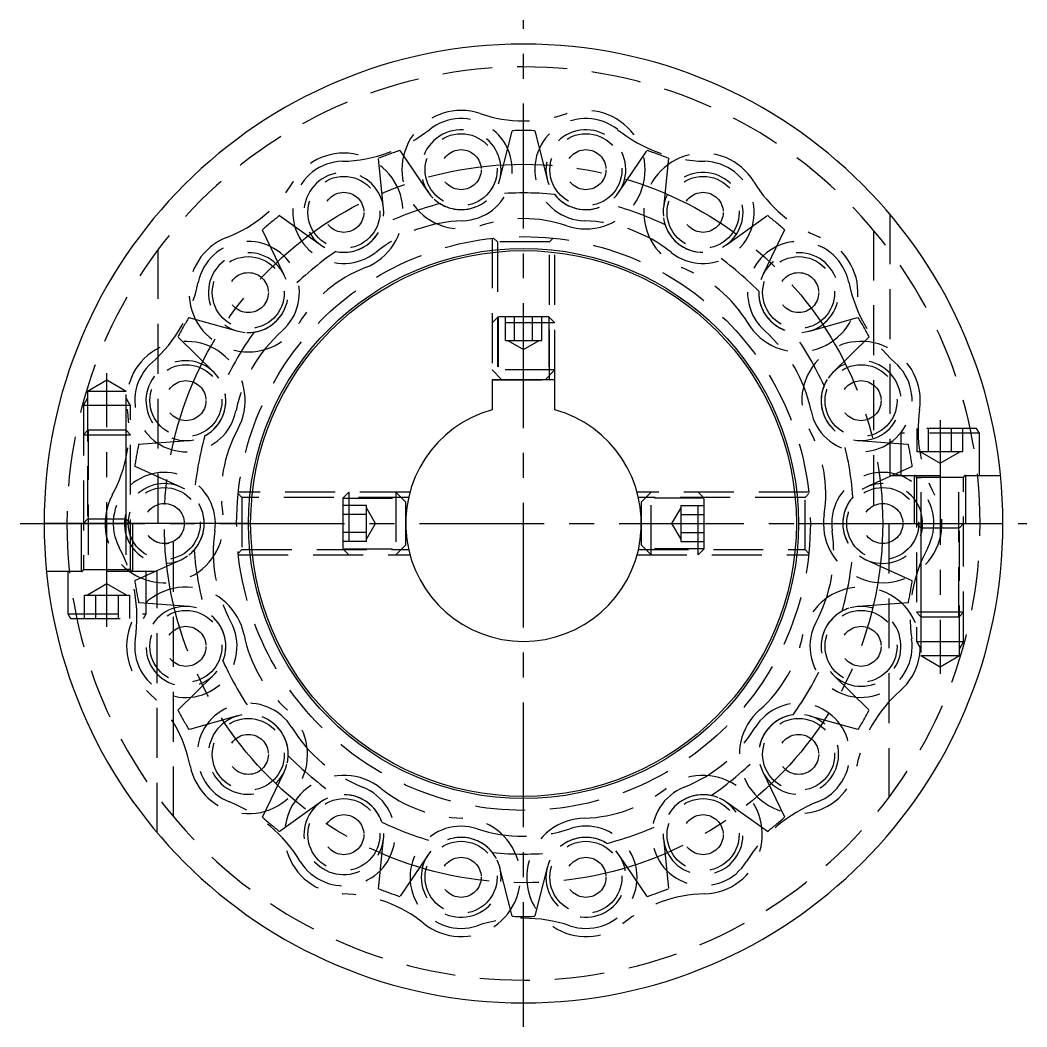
# Model space of a CAD drawing. Extents: x -2 to 270, y -8 to 285.
# Drawn here: x 141.8 to 269.9, y 6.9 to 135 of the extents above; entities that cross this region are included whole.
import ezdxf

# ---------------------------------------------------------------- set-up
doc = ezdxf.new("R2010")
doc.units = 0
doc.header["$LTSCALE"] = 0.5
doc.linetypes.add('CENTER', pattern=[50.8, 31.75, -6.35, 6.35, -6.35])
doc.linetypes.add('DASHED', pattern=[19.05, 12.7, -6.35])
for name, color, linetype in [('MSM_CENTER', 1, 'CENTER'), ('MSM_CONTINUOUS', 7, 'CONTINUOUS'), ('MSM_DASHED', 4, 'DASHED')]:
    doc.layers.add(name, color=color, linetype=linetype)

msp = doc.modelspace()

# ---------------------------------------------------------------- linework, layer by layer
at = {"layer": 'MSM_CENTER'}
for p, q in [((205.89, 6.95), (205.89, 135.05)), ((152.89, 57.85), (152.89, 90.13)), ((258.89, 84.15), (258.89, 51.87)), ((141.84, 71), (269.94, 71))]:
    msp.add_line(p, q, dxfattribs=at)
msp.add_circle((205.89, 71), 45.71, dxfattribs=at)
at = {"layer": 'MSM_CONTINUOUS'}
for p, q in [((201.89, 89.3), (201.89, 85.46)), ((209.89, 89.3), (201.89, 89.3)), ((209.89, 85.46), (209.89, 89.3)), ((170.89, 71), (144.89, 71)), ((170.89, 71), (144.89, 71)), ((240.89, 71), (266.89, 71)), ((240.89, 71), (266.89, 71))]:
    msp.add_line(p, q, dxfattribs=at)
for radius in [35, 34.72]:
    msp.add_circle((205.89, 71), radius, dxfattribs=at)
for radius, start, end in [(61, 0, 180), (15, 105.466, 74.534), (61, 180, 0)]:
    msp.add_arc((205.89, 71), radius, start, end, dxfattribs=at)
at = {"layer": 'MSM_DASHED'}
for p, q in [((202.87, 114.76), (204.45, 120.98)), ((207.32, 120.98), (208.9, 114.76)), ((190.14, 118.46), (193.75, 113.16)), ((218.02, 113.16), (221.63, 118.46)), ((188.09, 111.09), (187.45, 117.47)), ((224.33, 117.47), (223.69, 111.09)), ((174.86, 110.21), (180.07, 106.46)), ((231.71, 106.46), (236.92, 110.21)), ((252.49, 110.35), (252.49, 77.1)), ((175.45, 102.59), (172.66, 108.36)), ((239.11, 108.36), (236.33, 102.59)), ((250.44, 108.29), (250.44, 71)), ((201.89, 107.28), (201.89, 89.3)), ((202.09, 107.3), (202.56, 106.82)), ((202.56, 106.82), (202.56, 89.3)), ((209.21, 106.82), (202.56, 106.82)), ((209.21, 106.82), (209.68, 107.3)), ((209.21, 89.3), (209.21, 106.82)), ((209.89, 89.3), (209.89, 107.28)), ((159.39, 71), (159.39, 105.83)), ((163.32, 97.23), (169.49, 95.49)), ((202.66, 97.3), (201.89, 96.53)), ((209.89, 96.53), (201.89, 96.53)), ((209.12, 97.3), (202.66, 97.3)), ((202.66, 97.3), (202.66, 89.78)), ((202.66, 97.3), (202.66, 89.78)), ((203.58, 94.3), (203.58, 97.3)), ((204.73, 94.3), (204.73, 97.3)), ((207.04, 94.3), (207.04, 97.3)), ((208.2, 94.3), (208.2, 97.3)), ((209.89, 96.53), (209.12, 97.3)), ((209.12, 97.3), (209.12, 89.78)), ((209.12, 97.3), (209.12, 89.78)), ((242.28, 95.49), (248.45, 97.23)), ((166.48, 90.27), (161.89, 94.75)), ((203.58, 94.3), (208.2, 94.3)), ((203.89, 94.3), (205.89, 93.15)), ((205.89, 93.15), (207.89, 94.3)), ((249.89, 94.75), (245.3, 90.27)), ((201.89, 90.55), (203.14, 89.3)), ((209.89, 90.55), (201.89, 90.55)), ((208.64, 89.3), (209.89, 90.55)), ((152.89, 89.22), (150.43, 87.8)), ((155.35, 87.8), (152.89, 89.22)), ((201.89, 89.3), (209.89, 89.3)), ((201.89, 89.3), (209.89, 89.3)), ((201.89, 89.3), (209.89, 89.3)), ((150.43, 87.8), (150.43, 71.54)), ((155.35, 87.8), (150.43, 87.8)), ((155.35, 71.54), (155.35, 87.8)), ((149.89, 86), (150.43, 86.94)), ((149.89, 86), (149.89, 65.15)), ((155.89, 86), (149.89, 86)), ((155.89, 86), (155.35, 86.94)), ((155.89, 86), (155.42, 86)), ((155.89, 65.15), (155.89, 86)), ((150.5, 82.9), (149.89, 82.29)), ((149.89, 82.29), (155.89, 82.29)), ((150.5, 82.9), (150.5, 65.15)), ((150.5, 82.9), (150.5, 65.15)), ((150.5, 82.9), (155.27, 82.9)), ((155.27, 82.9), (155.27, 65.15)), ((155.27, 82.9), (155.27, 65.15)), ((155.89, 82.29), (155.27, 82.9)), ((254.23, 83.1), (253.89, 82.5)), ((253.89, 82.5), (253.89, 77.1)), ((263.89, 82.5), (253.89, 82.5)), ((263.54, 83.1), (254.23, 83.1)), ((256, 80.1), (256, 83.1)), ((257.44, 80.1), (257.44, 83.1)), ((260.33, 80.1), (260.33, 83.1)), ((261.77, 80.1), (261.77, 83.1)), ((263.89, 82.5), (263.54, 83.1)), ((263.89, 77.1), (263.89, 82.5)), ((156.92, 81.09), (163.31, 81.57)), ((248.46, 81.57), (254.86, 81.09)), ((261.77, 80.1), (256, 80.1)), ((256.39, 80.1), (258.89, 78.66)), ((258.89, 78.66), (261.39, 80.1)), ((162.27, 75.63), (156.42, 78.27)), ((255.36, 78.27), (249.51, 75.63)), ((252.49, 77.1), (266.58, 77.1)), ((255.59, 77.1), (255.59, 71)), ((262.19, 71), (262.19, 77.1)), ((255.89, 76.85), (255.89, 56)), ((261.89, 76.85), (255.89, 76.85)), ((255.89, 76.85), (256.5, 76.85)), ((255.89, 76.85), (256.5, 76.85)), ((256.5, 59.1), (256.5, 76.85)), ((256.5, 59.1), (256.5, 76.85)), ((261.27, 59.1), (261.27, 76.85)), ((261.89, 76.85), (261.27, 76.85)), ((261.27, 59.1), (261.27, 76.85)), ((261.89, 76.85), (261.27, 76.85)), ((261.89, 56), (261.89, 76.85)), ((170.06, 74.32), (169.59, 74.8)), ((191.43, 75), (169.61, 75)), ((191.26, 74.32), (170.06, 74.32)), ((170.06, 74.32), (170.06, 67.68)), ((183.66, 75), (182.89, 74.23)), ((183.66, 75), (183.66, 67)), ((190.89, 73.75), (189.64, 75)), ((189.64, 75), (189.64, 67)), ((242.17, 75), (220.34, 75)), ((241.71, 74.32), (220.52, 74.32)), ((222.14, 75), (220.89, 73.75)), ((222.14, 67), (222.14, 75)), ((228.89, 74.23), (228.12, 75)), ((228.12, 67), (228.12, 75)), ((242.18, 74.8), (241.71, 74.32)), ((241.71, 67.68), (241.71, 74.32)), ((182.89, 74.23), (182.89, 67.77)), ((182.89, 74.23), (190.41, 74.23)), ((185.89, 73.31), (182.89, 73.31)), ((185.89, 68.69), (185.89, 73.31)), ((190.89, 73.75), (190.89, 68.25)), ((220.89, 68.25), (220.89, 73.75)), ((228.89, 74.23), (221.37, 74.23)), ((225.89, 73.31), (228.89, 73.31)), ((225.89, 73.31), (225.89, 68.69)), ((228.89, 67.77), (228.89, 74.23)), ((185.89, 72.15), (182.89, 72.15)), ((187.04, 71), (185.89, 73)), ((225.89, 73), (224.73, 71)), ((225.89, 72.15), (228.89, 72.15)), ((149.59, 71), (149.59, 64.9)), ((150.43, 71.54), (149.89, 71)), ((155.35, 71.54), (150.43, 71.54)), ((155.89, 71), (155.35, 71.54)), ((156.19, 64.9), (156.19, 71)), ((161.34, 33.71), (161.34, 71)), ((185.89, 69), (187.04, 71)), ((224.73, 71), (225.89, 69)), ((252.39, 71), (252.39, 36.17)), ((255.89, 71), (256.43, 70.46)), ((256.43, 70.46), (256.43, 54.2)), ((256.43, 70.46), (261.35, 70.46)), ((261.35, 70.46), (261.89, 71)), ((261.35, 54.2), (261.35, 70.46)), ((185.89, 69.85), (182.89, 69.85)), ((225.89, 69.85), (228.89, 69.85)), ((185.89, 68.69), (182.89, 68.69)), ((189.64, 67), (190.89, 68.25)), ((220.89, 68.25), (222.14, 67)), ((225.89, 68.69), (228.89, 68.69)), ((169.59, 67.2), (170.06, 67.68)), ((169.61, 67), (191.43, 67)), ((170.06, 67.68), (191.26, 67.68)), ((182.89, 67.77), (183.66, 67)), ((182.89, 67.77), (190.41, 67.77)), ((220.34, 67), (242.17, 67)), ((220.52, 67.68), (241.71, 67.68)), ((228.89, 67.77), (221.37, 67.77)), ((228.12, 67), (228.89, 67.77)), ((241.71, 67.68), (242.18, 67.2)), ((156.42, 63.73), (162.27, 66.37)), ((249.51, 66.37), (255.36, 63.73)), ((159.29, 64.9), (145.19, 64.9)), ((147.89, 64.9), (147.89, 59.5)), ((149.89, 65.15), (155.89, 65.15)), ((149.89, 65.15), (150.5, 65.15)), ((149.89, 65.15), (150.5, 65.15)), ((155.89, 65.15), (155.27, 65.15)), ((155.89, 65.15), (155.27, 65.15)), ((157.89, 59.5), (157.89, 64.9)), ((159.29, 31.65), (159.29, 64.9)), ((152.89, 63.34), (150.39, 61.9)), ((155.39, 61.9), (152.89, 63.34)), ((150, 61.9), (150, 58.9)), ((150, 61.9), (155.77, 61.9)), ((151.44, 61.9), (151.44, 58.9)), ((154.33, 61.9), (154.33, 58.9)), ((155.77, 61.9), (155.77, 58.9)), ((163.31, 60.43), (156.92, 60.91)), ((254.86, 60.91), (248.46, 60.43)), ((147.89, 59.5), (148.23, 58.9)), ((147.89, 59.5), (157.89, 59.5)), ((157.54, 58.9), (157.89, 59.5)), ((255.89, 59.71), (256.5, 59.1)), ((261.89, 59.71), (255.89, 59.71)), ((261.27, 59.1), (256.5, 59.1)), ((261.27, 59.1), (261.89, 59.71)), ((148.23, 58.9), (157.54, 58.9)), ((255.89, 56), (256.36, 56)), ((255.89, 56), (261.89, 56)), ((255.89, 56), (256.43, 55.06)), ((261.89, 56), (261.35, 55.06)), ((256.43, 54.2), (258.89, 52.78)), ((256.43, 54.2), (261.35, 54.2)), ((258.89, 52.78), (261.35, 54.2)), ((161.89, 47.25), (166.48, 51.73)), ((245.3, 51.73), (249.89, 47.25)), ((169.49, 46.51), (163.32, 44.77)), ((248.45, 44.77), (242.28, 46.51)), ((172.66, 33.64), (175.45, 39.41)), ((236.33, 39.41), (239.11, 33.64)), ((180.07, 35.54), (174.86, 31.79)), ((236.92, 31.79), (231.71, 35.54)), ((187.45, 24.53), (188.09, 30.91)), ((223.69, 30.91), (224.33, 24.53)), ((193.75, 28.84), (190.14, 23.54)), ((221.63, 23.54), (218.02, 28.84)), ((204.45, 21.02), (202.87, 27.24)), ((208.9, 27.24), (207.32, 21.02))]:
    msp.add_line(p, q, dxfattribs=at)
for centre, radius in [((197.95, 116.02), 4.58), ((213.83, 116.02), 4.58), ((197.95, 116.02), 2.55), ((197.95, 116.02), 2.55), ((213.83, 116.02), 2.55), ((183.03, 110.59), 4.58), ((228.74, 110.59), 4.58), ((183.03, 110.59), 2.55), ((228.74, 110.59), 2.55), ((228.74, 110.59), 2.55), ((205.89, 71), 36.5), ((170.87, 100.38), 4.58), ((240.9, 100.38), 4.58), ((170.87, 100.38), 2.55), ((170.87, 100.38), 2.55), ((240.9, 100.38), 2.55), ((162.93, 86.63), 4.58), ((248.84, 86.63), 4.58), ((162.93, 86.63), 2.55), ((248.84, 86.63), 2.55), ((248.84, 86.63), 2.55), ((160.18, 71), 4.58), ((251.6, 71), 4.58), ((160.18, 71), 2.55), ((251.6, 71), 2.55), ((162.93, 55.37), 4.58), ((248.84, 55.37), 4.58), ((162.93, 55.37), 2.55), ((248.84, 55.37), 2.55), ((248.84, 55.37), 2.55), ((170.87, 41.62), 4.58), ((240.9, 41.62), 4.58), ((170.87, 41.62), 2.55), ((170.87, 41.62), 2.55), ((240.9, 41.62), 2.55), ((183.03, 31.41), 4.58), ((228.74, 31.41), 4.58), ((183.03, 31.41), 2.55), ((228.74, 31.41), 2.55), ((228.74, 31.41), 2.55), ((197.95, 25.98), 4.58), ((213.83, 25.98), 4.58), ((197.95, 25.98), 2.55), ((197.95, 25.98), 2.55), ((213.83, 25.98), 2.55)]:
    msp.add_circle(centre, radius, dxfattribs=at)
for centre, radius, start, end in [((205.89, 71), 58.1, 0, 180), ((197.95, 116.02), 7.54, 71.2077, 288.7923), ((205.89, 139.34), 17.1, 251.2077, 288.7923), ((213.83, 116.02), 7.54, 251.2077, 108.7923), ((197.95, 116.02), 6.5, 271.5684, 128.4316), ((213.83, 116.02), 6.51, 51.5684, 268.4316), ((182.35, 135.68), 18.6, 271.5684, 308.4316), ((197.95, 116.02), 5.08, 339.0801, 225.6141), ((205.89, 71), 50, 88.3566, 91.6434), ((213.83, 116.02), 5.08, 314.3886, 201.521), ((229.43, 135.68), 18.6, 231.5684, 268.4316), ((183.03, 110.59), 7.54, 291.2077, 148.7923), ((205.89, 71), 50, 108.3566, 111.6434), ((228.74, 110.59), 7.54, 31.2077, 248.7923), ((205.89, 71), 50, 68.3566, 71.6434), ((183.03, 110.59), 6.5, 91.5684, 308.4316), ((228.74, 110.59), 6.51, 231.5684, 88.4316), ((183.03, 110.59), 5.08, 354.3885, 241.5219), ((228.74, 110.59), 5.08, 299.08, 185.6141), ((161.96, 123.35), 17.1, 291.2077, 328.7923), ((249.82, 123.35), 17.1, 211.2077, 248.7923), ((197.95, 116.02), 5.08, 227.7493, 322.0063), ((197.95, 116.02), 5.08, 238.1526, 321.8474), ((205.89, 71), 42.06, 84.6215, 95.3785), ((213.83, 116.02), 5.08, 218.0085, 311.7703), ((213.83, 116.02), 5.08, 218.1526, 301.8474), ((205.89, 71), 42.06, 104.6215, 115.3785), ((205.89, 71), 42.06, 64.6215, 75.3785), ((205.89, 71), 50, 128.3566, 131.6434), ((205.89, 71), 50, 48.3566, 51.6434), ((183.03, 110.59), 5.08, 258.0085, 351.7699), ((183.03, 110.59), 5.08, 258.1526, 341.8474), ((198.64, 90.92), 18.6, 91.5684, 128.4316), ((205.89, 92.69), 17.1, 71.2077, 108.7923), ((213.14, 90.92), 18.6, 51.5684, 88.4316), ((228.74, 110.59), 5.08, 187.7494, 282.0063), ((228.74, 110.59), 5.08, 198.1526, 281.8474), ((170.87, 100.38), 7.54, 111.2077, 328.7923), ((170.87, 100.38), 6.5, 311.5684, 168.4316), ((240.9, 100.38), 6.5, 11.5684, 228.4316), ((240.9, 100.38), 7.54, 211.2077, 68.7923), ((170.87, 100.38), 5.08, 19.0801, 265.6141), ((205.89, 71), 42.06, 124.6215, 135.3785), ((205.89, 71), 42.06, 44.6215, 55.3785), ((240.9, 100.38), 5.08, 274.3885, 161.5218), ((191.95, 87.62), 17.1, 111.2077, 148.7923), ((219.83, 87.62), 17.1, 31.2077, 68.7923), ((146.28, 105.42), 18.6, 311.5684, 348.4316), ((265.5, 105.42), 18.6, 191.5684, 228.4316), ((170.87, 100.38), 5.08, 267.7494, 2.0063), ((170.87, 100.38), 5.08, 278.1526, 1.8474), ((240.9, 100.38), 5.08, 178.0085, 271.77), ((240.9, 100.38), 5.08, 178.1526, 261.8474), ((205.89, 71), 50, 148.3566, 151.6434), ((205.89, 71), 50, 28.3566, 31.6434), ((205.89, 71), 42.06, 144.6215, 155.3785), ((187.53, 81.6), 18.6, 131.5684, 168.4316), ((224.25, 81.6), 18.6, 11.5684, 48.4316), ((205.89, 71), 42.06, 24.6215, 35.3785), ((162.93, 86.63), 7.54, 331.2077, 188.7923), ((248.84, 86.63), 7.54, 351.2077, 208.7923), ((162.93, 86.63), 6.5, 131.5684, 348.4316), ((162.93, 86.63), 5.08, 34.3886, 281.5214), ((248.84, 86.63), 6.5, 191.5684, 48.4316), ((248.84, 86.63), 5.08, 259.0801, 145.6141), ((162.93, 86.63), 5.08, 298.0085, 31.7701), ((162.93, 86.63), 5.08, 298.1526, 21.8474), ((248.84, 86.63), 5.08, 147.7493, 242.0063), ((248.84, 86.63), 5.08, 158.1526, 241.8474), ((138.58, 82.87), 17.1, 331.2077, 8.7923), ((273.19, 82.87), 17.1, 171.2077, 208.7923), ((205.89, 71), 42.06, 164.6215, 175.3785), ((184.53, 74.77), 17.1, 151.2077, 188.7923), ((227.25, 74.77), 17.1, 351.2077, 28.7923), ((205.89, 71), 42.06, 4.6215, 15.3785), ((205.89, 71), 50, 168.3566, 171.6434), ((205.89, 71), 50, 8.3566, 11.6434), ((160.18, 71), 6.5, 351.5684, 208.4316), ((251.6, 71), 6.5, 331.5684, 188.4316), ((255.64, 76.85), 0.25, 0, 90), ((262.14, 76.85), 0.25, 90, 180), ((160.18, 71), 5.08, 59.0801, 305.6141), ((251.6, 71), 5.08, 234.3885, 121.5218), ((160.18, 71), 7.54, 151.2077, 8.7923), ((160.18, 71), 5.08, 307.7494, 42.0063), ((160.18, 71), 5.08, 318.1526, 41.8474), ((251.6, 71), 7.54, 171.2077, 28.7923), ((251.6, 71), 5.08, 138.0085, 231.77), ((251.6, 71), 5.08, 138.1526, 221.8474), ((205.89, 71), 58.1, 180, 0), ((185.01, 67.32), 18.6, 171.5684, 208.4316), ((226.76, 67.32), 18.6, 331.5684, 8.4316), ((138.1, 59.05), 18.6, 351.5684, 28.4316), ((160.18, 71), 2.54, 226.2864, 248.949), ((160.18, 71), 2.55, 271.425, 282.8156), ((273.68, 59.05), 18.6, 151.5684, 188.4316), ((205.89, 71), 42.06, 184.6215, 195.3785), ((205.89, 71), 42.06, 344.6215, 355.3785), ((149.64, 65.15), 0.25, 270, 0), ((156.14, 65.15), 0.25, 180, 270), ((162.93, 55.37), 7.54, 11.2077, 228.7923), ((205.89, 71), 50, 188.3566, 191.6434), ((248.84, 55.37), 7.54, 311.2077, 168.7923), ((205.89, 71), 50, 348.3566, 351.6434), ((162.93, 55.37), 5.08, 74.3885, 321.5219), ((248.84, 55.37), 5.08, 219.0798, 105.6141), ((162.93, 55.37), 5.08, 338.0085, 71.7699), ((162.93, 55.37), 5.08, 338.1526, 61.8474), ((248.84, 55.37), 5.08, 107.7495, 202.0063), ((248.84, 55.37), 5.08, 118.1526, 201.8474), ((162.93, 55.37), 6.51, 171.5684, 28.4316), ((248.84, 55.37), 6.5, 151.5684, 8.4316), ((187.1, 60.16), 17.1, 191.2077, 228.7923), ((224.67, 60.16), 17.1, 311.2077, 348.7923), ((205.89, 71), 42.06, 204.6215, 215.3785), ((205.89, 71), 42.06, 324.6215, 335.3785), ((146.7, 36.83), 17.1, 11.2077, 48.7923), ((265.07, 36.83), 17.1, 131.2077, 168.7923), ((170.87, 41.62), 6.51, 31.5684, 248.4316), ((240.9, 41.62), 6.51, 291.5684, 148.4316), ((205.89, 71), 50, 208.3566, 211.6434), ((170.87, 41.62), 7.54, 191.2077, 48.7923), ((170.87, 41.62), 5.08, 99.0801, 345.6141), ((170.87, 41.62), 5.08, 347.7493, 82.0063), ((170.87, 41.62), 5.08, 358.1526, 81.8474), ((240.9, 41.62), 7.54, 131.2077, 348.7923), ((240.9, 41.62), 5.08, 98.0085, 191.77), ((240.9, 41.62), 5.08, 98.1526, 181.8474), ((240.9, 41.62), 5.08, 194.3885, 81.5217), ((205.89, 71), 50, 328.3566, 331.6434), ((192.26, 54.76), 18.6, 211.5684, 248.4316), ((219.51, 54.76), 18.6, 291.5684, 328.4316), ((205.89, 71), 42.06, 224.6215, 235.3785), ((205.89, 71), 42.06, 304.6215, 315.3785), ((183.03, 31.41), 7.54, 51.2077, 268.7923), ((228.74, 31.41), 7.54, 271.2077, 128.7923), ((183.03, 31.41), 6.51, 211.5684, 68.4316), ((198.47, 50.62), 17.1, 231.2077, 268.7923), ((213.31, 50.62), 17.1, 271.2077, 308.7923), ((228.74, 31.41), 6.5, 111.5684, 328.4316), ((183.03, 31.41), 5.08, 114.3885, 1.5216), ((183.03, 31.41), 5.08, 18.0085, 111.77), ((183.03, 31.41), 5.08, 18.1526, 101.8474), ((228.74, 31.41), 5.08, 179.0801, 65.6141), ((228.74, 31.41), 5.08, 67.7493, 162.0063), ((228.74, 31.41), 5.08, 78.1526, 161.8474), ((161.64, 18.27), 18.6, 31.5684, 68.4316), ((250.13, 18.27), 18.6, 111.5684, 148.4316), ((205.89, 71), 50, 228.3566, 231.6434), ((197.95, 25.98), 7.54, 231.2077, 88.7923), ((213.83, 25.98), 7.54, 91.2077, 308.7923), ((205.89, 71), 50, 308.3566, 311.6434), ((205.89, 71), 42.06, 244.6215, 255.3785), ((197.95, 25.98), 6.5, 71.5684, 288.4316), ((205.89, 49.8), 18.6, 251.5684, 288.4316), ((213.83, 25.98), 6.51, 251.5684, 108.4316), ((205.89, 71), 42.06, 284.6215, 295.3785), ((197.95, 25.98), 5.08, 27.7497, 122.0063), ((197.95, 25.98), 5.08, 38.1526, 121.8474), ((213.83, 25.98), 5.08, 58.0085, 151.77), ((213.83, 25.98), 5.08, 58.1526, 141.8474), ((197.95, 25.98), 5.08, 139.0795, 25.6141), ((205.89, 71), 42.06, 264.6215, 275.3785), ((213.83, 25.98), 5.08, 154.3885, 41.5218), ((205.89, 71), 50, 248.3566, 251.6434), ((205.89, 71), 50, 288.3566, 291.6434), ((182.51, 6.78), 17.1, 51.2077, 88.7923), ((229.26, 6.78), 17.1, 91.2077, 128.7923), ((205.89, 2.17), 18.6, 71.5684, 108.4316), ((205.89, 71), 50, 268.3566, 271.6434)]:
    msp.add_arc(centre, radius, start, end, dxfattribs=at)

doc.saveas('drawing.dxf')
